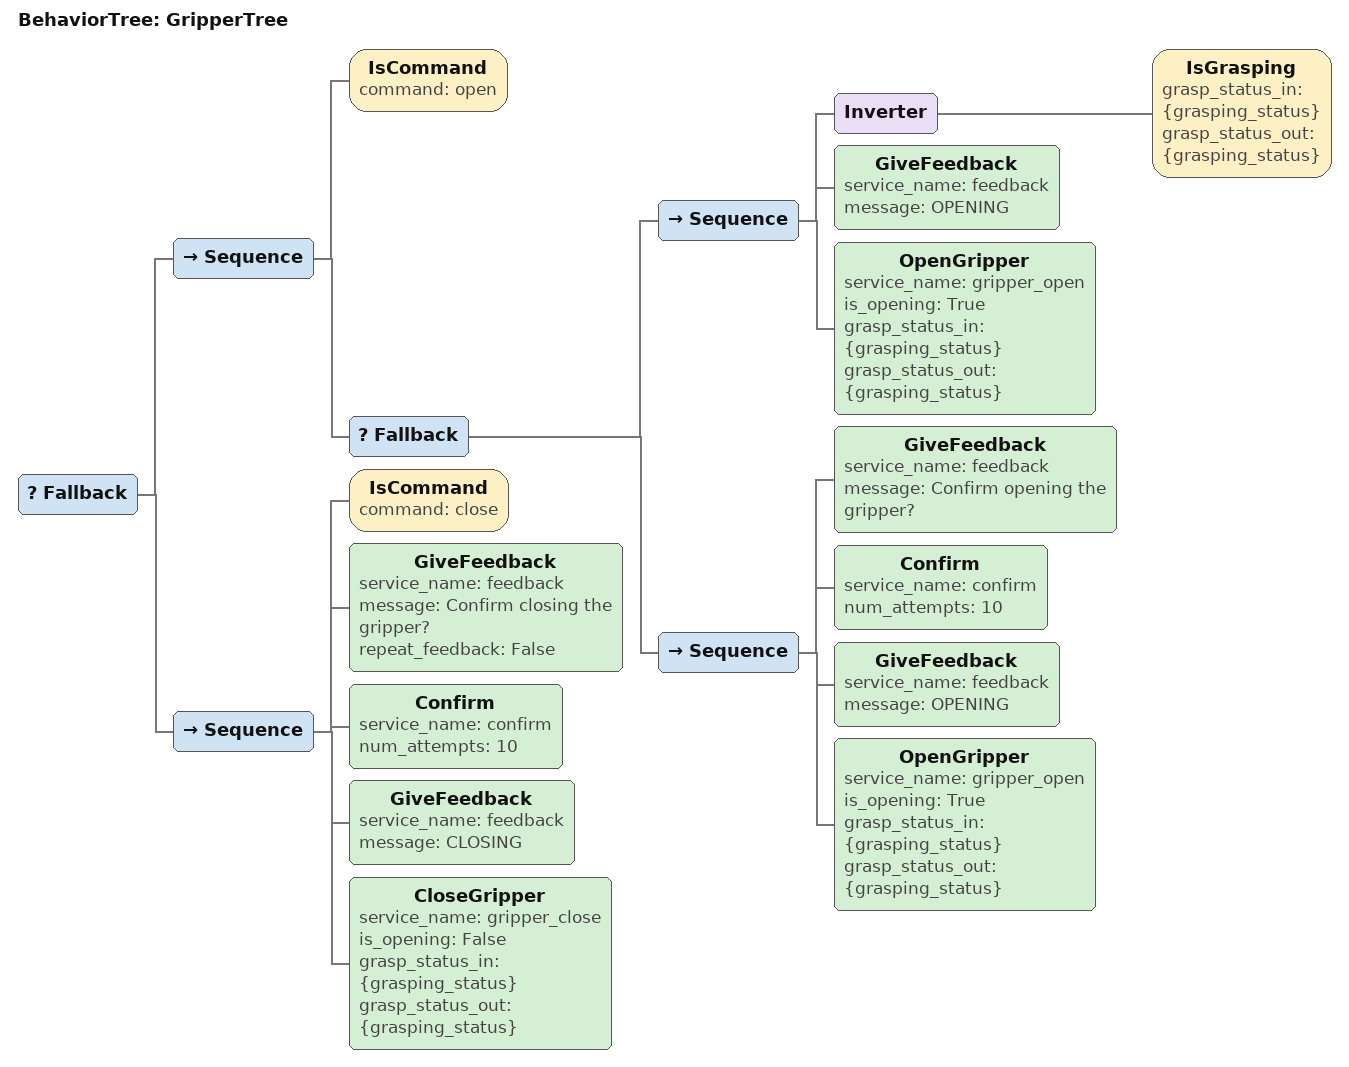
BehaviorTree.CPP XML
<root BTCPP_format="4">
    <BehaviorTree ID="GripperTree">
        <Fallback>
            <Sequence>
                <IsCommand command="open"/>
                <Fallback>
                    <Sequence>
                        <!--If nothing is grasped, opening is safe and no confirmation needed-->
                        <Inverter>
                            <IsGrasping grasp_status_in="{grasping_status}"
                                        grasp_status_out="{grasping_status}"/>
                        </Inverter>
                        <GiveFeedback service_name="feedback"
                                    message="OPENING"/>
                        <OpenGripper service_name="gripper_open"
                                     is_opening="True"
                                     grasp_status_in="{grasping_status}"
                                     grasp_status_out="{grasping_status}"/>
                    </Sequence>
                    <Sequence>
                        <!--If something is grasped, confirmation needed-->
                        <GiveFeedback service_name="feedback"
                                      message="Confirm opening the gripper?"/>
                        <Confirm service_name="confirm"
                                 num_attempts="10"/>
                        <GiveFeedback service_name="feedback"
                                      message="OPENING"/>
                        <OpenGripper service_name="gripper_open"
                                     is_opening="True"
                                     grasp_status_in="{grasping_status}"
                                     grasp_status_out="{grasping_status}"/>
                    </Sequence>
                </Fallback>
            </Sequence>
            <Sequence>
                <!--Closing is never safe, confirmation needed-->
                <IsCommand command="close"/>
                <GiveFeedback service_name="feedback"
                                message="Confirm closing the gripper?"
                                repeat_feedback="False"/>
                <Confirm service_name="confirm"
                         num_attempts="10"/>
                <GiveFeedback service_name="feedback"
                              message="CLOSING"/>
                <CloseGripper service_name="gripper_close"
                             is_opening="False"
                             grasp_status_in="{grasping_status}"
                             grasp_status_out="{grasping_status}"/>
            </Sequence>
        </Fallback>
    </BehaviorTree>
</root>
